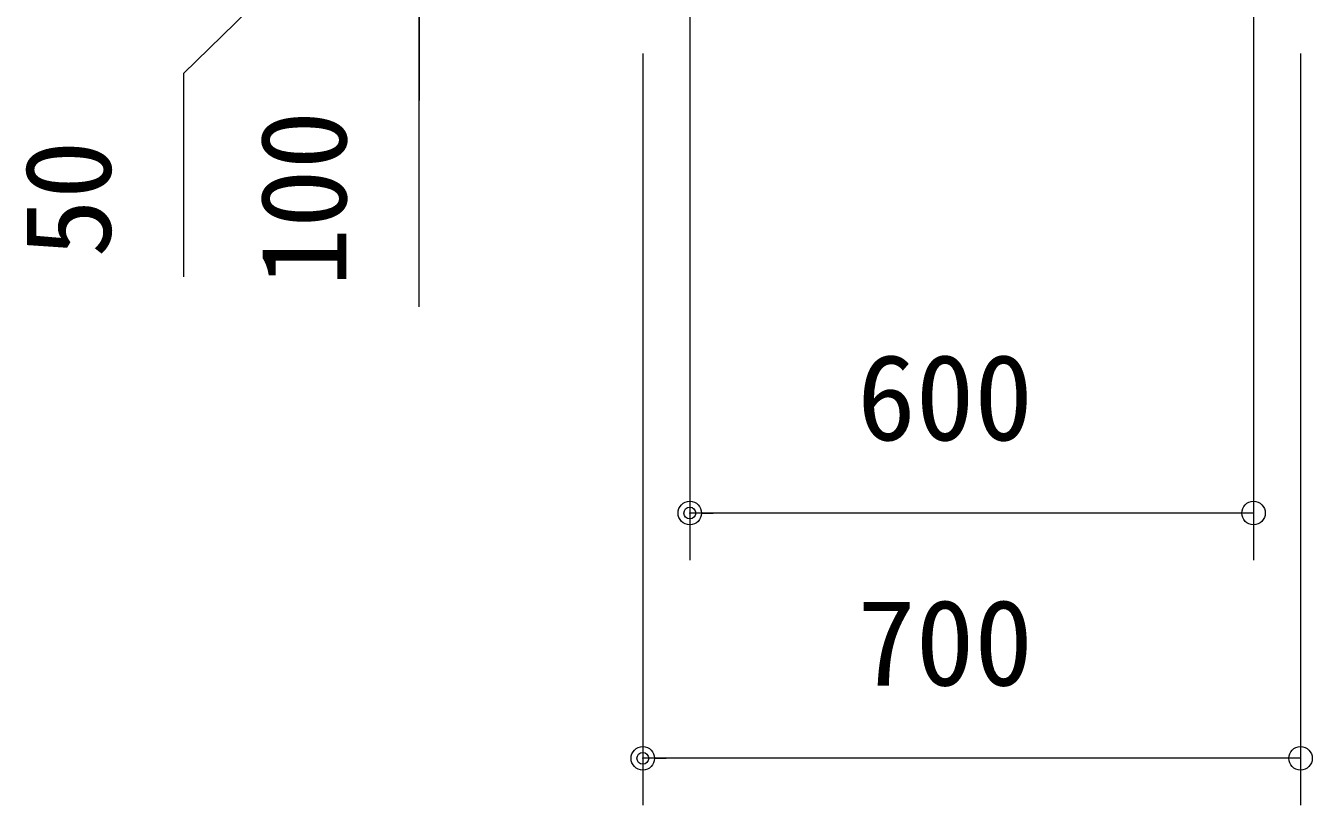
# Model space of a CAD drawing. Units: millimetres, scale not verified. Extents: x 0 to 420, y 0 to 297.
# Drawn here: x 149.99 to 177.38, y 54.83 to 71.42 of the extents above; entities that cross this region are included whole.
import ezdxf
from ezdxf.enums import TextEntityAlignment as Align

# ---------------------------------------------------------------- set-up
doc = ezdxf.new("R2010")
doc.units = ezdxf.units.MM
doc.header["$LTSCALE"] = 0.5
doc.header["$PDMODE"] = 32
doc.header["$PDSIZE"] = 0.25
doc.layers.add('LY_6', color=7, linetype='Continuous', lineweight=0)
doc.styles.add('ＭＳ ゴシック', font='')
doc.styles.get('ＭＳ ゴシック').set_extended_font_data('MS Gothic')

# ---------------------------------------------------------------- blocks, each defined once
blk = doc.blocks.new('-016-_DOTBLANK')
at = {"color": 7, "linetype": 'Continuous', "lineweight": 0}
blk.add_line((-0.5, 0), (-1, 0), dxfattribs=at)
blk.add_circle((0, 0), 0.5, dxfattribs=at)

msp = doc.modelspace()

# ---------------------------------------------------------------- linework, layer by layer
at = {"layer": 'LY_6'}
for p, q in [((158.3655, 75.3305), (153.3528, 70.4015)), ((164.1277, 73.8304), (164.1277, 60.0465)), ((176.1277, 73.8304), (176.1277, 60.0465)), ((158.3655, 65.4401), (158.3655, 72.8305)), ((158.3655, 72.8305), (158.3655, 69.8305)), ((163.1277, 70.8304), (163.1277, 54.8252)), ((177.1277, 70.8304), (177.1277, 54.8252)), ((153.3528, 70.4015), (153.3528, 66.0776)), ((176.1277, 61.0465), (164.1277, 61.0465)), ((177.1277, 55.8252), (163.1277, 55.8252))]:
    msp.add_line(p, q, dxfattribs=at)
for p in [(164.1277, 61.0465), (163.1277, 55.8252)]:
    msp.add_point(p, dxfattribs=at)

# ---------------------------------------------------------------- block references
at = {"layer": 'LY_6', "xscale": 0.5, "yscale": 0.5, "rotation": 180}
for p in [(164.1277, 61.0465), (163.1277, 55.8252)]:
    msp.add_blockref('-016-_DOTBLANK', p, dxfattribs=at)
at = {"layer": 'LY_6', "xscale": 0.5, "yscale": 0.5}
for p in [(176.1277, 61.0465), (177.1277, 55.8252)]:
    msp.add_blockref('-016-_DOTBLANK', p, dxfattribs=at)

# ---------------------------------------------------------------- texts
at = {"layer": 'LY_6', "style": 'ＭＳ ゴシック'}
for s, p in [('100', (157.3655, 65.8698)), ('50', (152.3528, 66.4851))]:
    msp.add_text(s, height=1.833, rotation=90, dxfattribs=at).set_placement(p, align=Align.BOTTOM_LEFT)
for s, p in [('600', (167.6908, 62.0465)), ('700', (167.6908, 56.8252))]:
    msp.add_text(s, height=1.833, dxfattribs=at).set_placement(p, align=Align.BOTTOM_LEFT)

doc.saveas('drawing.dxf')
